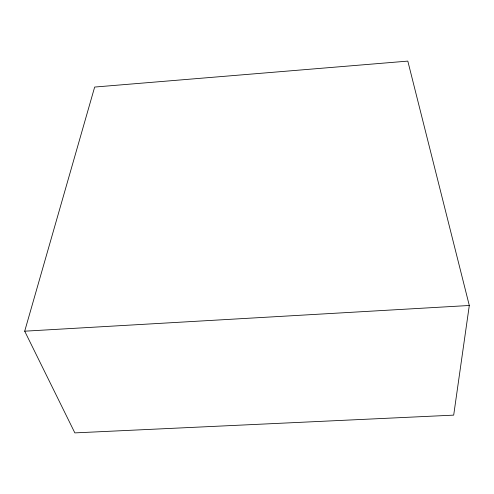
<?xml version="1.0" encoding="UTF-8"?>
<svg xmlns="http://www.w3.org/2000/svg" width="494" height="494" viewBox="0 0 494 494"><rect width="100%" height="100%" fill="white"/><g stroke="black" fill="none" stroke-linecap="round" stroke-linejoin="round"><path stroke-width="0.74" d="M469.3 305.483L453.69 415.133L74.853 432.892L24.7 331.184L94.663 87.055L407.816 61.108L469.3 305.483L24.7 331.184"/></g></svg>
